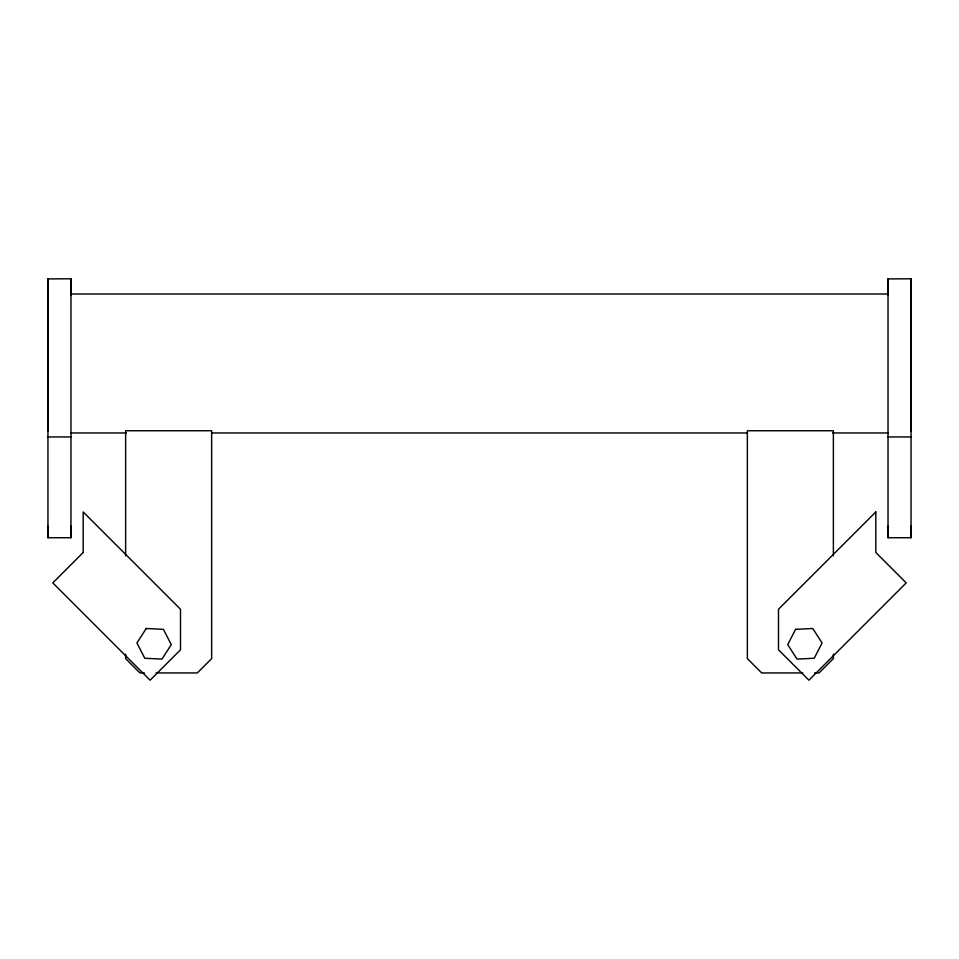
<?xml version="1.0" encoding="UTF-8"?>
<svg xmlns="http://www.w3.org/2000/svg" width="959" height="959" viewBox="0 0 959 959"><rect width="100%" height="100%" fill="white"/><g stroke="black" fill="none" stroke-linecap="round" stroke-linejoin="round"><path stroke-width="1.44" d="M70.966 526.131L70.966 537.723L47.95 537.723L47.95 526.131M47.95 431.19L47.95 278.913L70.966 278.793L70.966 537.723M70.966 295.408L70.966 278.913M911.05 526.131L911.05 537.723L888.034 537.723L888.034 526.131M888.034 295.408L888.034 278.913L911.05 278.793L911.05 537.723M911.05 431.19L911.05 278.913M70.966 294.005L888.034 294.005M70.966 432.965L126.336 432.965M211.639 432.965L747.361 432.965M832.664 432.965L888.034 432.965M47.95 436.944L70.966 436.944M888.034 436.944L911.05 436.944M144.377 672.942L139.966 672.942L125.629 658.617L125.629 654.146M156.137 672.942L197.302 672.942L211.639 658.617L211.639 430.747L125.629 430.747L125.629 555.848M802.863 672.942L761.698 672.942L747.361 658.617L747.361 430.747L833.371 430.747L833.371 555.848M814.623 672.942L819.034 672.942L833.371 658.617L833.371 654.146M888.034 278.793L888.034 537.723M47.95 278.793L47.95 537.723M875.807 511.95L875.807 552.492L906.207 582.892L808.905 680.207L778.492 649.794L778.492 609.253L875.807 511.95M795.586 629.332L787.723 644.628L797.037 659.097L814.215 658.258L822.091 642.962L812.764 628.493L795.586 629.332M146.236 628.493L136.909 642.962L144.785 658.258L161.963 659.097L171.277 644.628L163.414 629.332L146.236 628.493M83.193 552.492L52.793 582.892L150.095 680.207L180.508 649.794L180.508 609.253L83.193 511.95L83.193 552.492"/></g></svg>
